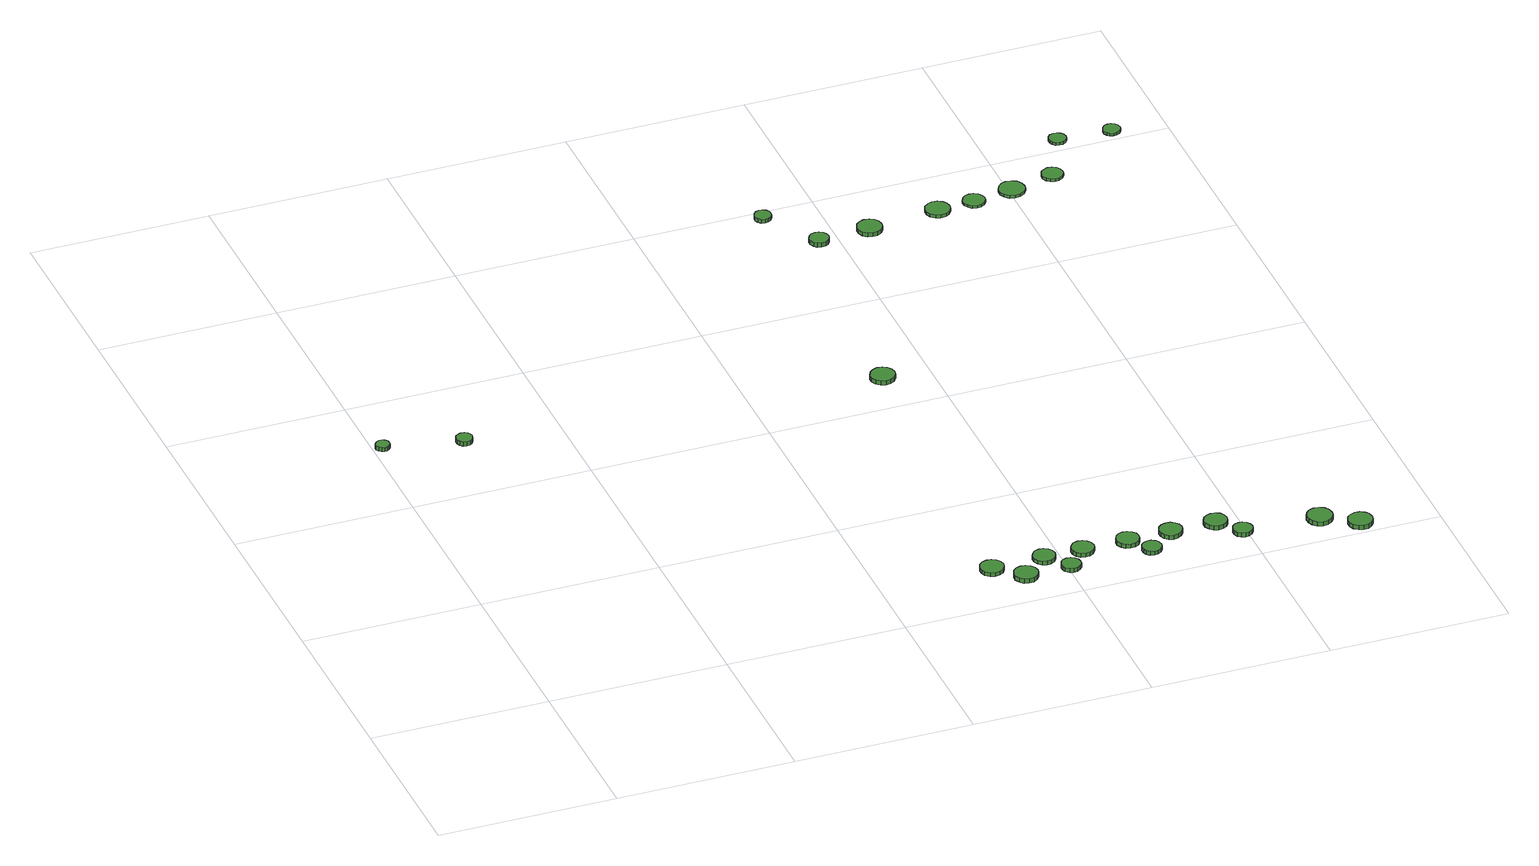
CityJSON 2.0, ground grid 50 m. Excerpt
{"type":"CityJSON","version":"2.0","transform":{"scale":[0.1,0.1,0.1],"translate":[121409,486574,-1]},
"CityObjects":{
"tree1":{"type":"SolitaryVegetationObject","attributes":{"function":"something"},"geometry":[{"type":"MultiSurface","lod":"1","boundaries":[[[0,1,2,3,4,5,6,7,8,9,10,11,12,13,14]],[[15,16,17,18,19,20,21,22,23,24,25,26,27,28,29]],[[0,29,28,1]],[[1,28,27,2]],[[2,27,26,3]],[[3,26,25,4]],[[4,25,24,5]],[[5,24,23,6]],[[6,23,22,7]],[[7,22,21,8]],[[8,21,20,9]],[[9,20,19,10]],[[10,19,18,11]],[[11,18,17,12]],[[12,17,16,13]],[[13,16,15,14]],[[14,15,29,0]]]}]},
"tree2":{"type":"SolitaryVegetationObject","attributes":{"function":"something"},"geometry":[{"type":"MultiSurface","lod":"1","boundaries":[[[30,31,32,33,34,35,36,37,38,39,40,41,42,43,44]],[[45,46,47,48,49,50,51,52,53,54,55,56,57,58,59]],[[30,59,58,31]],[[31,58,57,32]],[[32,57,56,33]],[[33,56,55,34]],[[34,55,54,35]],[[35,54,53,36]],[[36,53,52,37]],[[37,52,51,38]],[[38,51,50,39]],[[39,50,49,40]],[[40,49,48,41]],[[41,48,47,42]],[[42,47,46,43]],[[43,46,45,44]],[[44,45,59,30]]]}]},
"tree3":{"type":"SolitaryVegetationObject","attributes":{"function":"something"},"geometry":[{"type":"MultiSurface","lod":"1","boundaries":[[[60,61,62,63,64,65,66,67,68,69,70,71,72,73,74]],[[75,76,77,78,79,80,81,82,83,84,85,86,87,88,89]],[[60,89,88,61]],[[61,88,87,62]],[[62,87,86,63]],[[63,86,85,64]],[[64,85,84,65]],[[65,84,83,66]],[[66,83,82,67]],[[67,82,81,68]],[[68,81,80,69]],[[69,80,79,70]],[[70,79,78,71]],[[71,78,77,72]],[[72,77,76,73]],[[73,76,75,74]],[[74,75,89,60]]]}]},
"tree4":{"type":"SolitaryVegetationObject","attributes":{"function":"something"},"geometry":[{"type":"MultiSurface","lod":"1","boundaries":[[[90,91,92,93,94,95,96,97,98,99,100,101,102,103,104]],[[105,106,107,108,109,110,111,112,113,114,115,116,117,118,119]],[[90,119,118,91]],[[91,118,117,92]],[[92,117,116,93]],[[93,116,115,94]],[[94,115,114,95]],[[95,114,113,96]],[[96,113,112,97]],[[97,112,111,98]],[[98,111,110,99]],[[99,110,109,100]],[[100,109,108,101]],[[101,108,107,102]],[[102,107,106,103]],[[103,106,105,104]],[[104,105,119,90]]]}]},
"tree5":{"type":"SolitaryVegetationObject","attributes":{"function":"something"},"geometry":[{"type":"MultiSurface","lod":"1","boundaries":[[[120,121,122,123,124,125,126,127,128,129,130,131,132,133,134]],[[135,136,137,138,139,140,141,142,143,144,145,146,147,148,149]],[[120,149,148,121]],[[121,148,147,122]],[[122,147,146,123]],[[123,146,145,124]],[[124,145,144,125]],[[125,144,143,126]],[[126,143,142,127]],[[127,142,141,128]],[[128,141,140,129]],[[129,140,139,130]],[[130,139,138,131]],[[131,138,137,132]],[[132,137,136,133]],[[133,136,135,134]],[[134,135,149,120]]]}]},
"tree6":{"type":"SolitaryVegetationObject","attributes":{"function":"something"},"geometry":[{"type":"MultiSurface","lod":"1","boundaries":[[[150,151,152,153,154,155,156,157,158,159,160,161,162,163,164]],[[165,166,167,168,169,170,171,172,173,174,175,176,177,178,179]],[[150,179,178,151]],[[151,178,177,152]],[[152,177,176,153]],[[153,176,175,154]],[[154,175,174,155]],[[155,174,173,156]],[[156,173,172,157]],[[157,172,171,158]],[[158,171,170,159]],[[159,170,169,160]],[[160,169,168,161]],[[161,168,167,162]],[[162,167,166,163]],[[163,166,165,164]],[[164,165,179,150]]]}]},
"tree7":{"type":"SolitaryVegetationObject","attributes":{"function":"something"},"geometry":[{"type":"MultiSurface","lod":"1","boundaries":[[[180,181,182,183,184,185,186,187,188,189,190,191,192,193,194]],[[195,196,197,198,199,200,201,202,203,204,205,206,207,208,209]],[[180,209,208,181]],[[181,208,207,182]],[[182,207,206,183]],[[183,206,205,184]],[[184,205,204,185]],[[185,204,203,186]],[[186,203,202,187]],[[187,202,201,188]],[[188,201,200,189]],[[189,200,199,190]],[[190,199,198,191]],[[191,198,197,192]],[[192,197,196,193]],[[193,196,195,194]],[[194,195,209,180]]]}]},
"tree8":{"type":"SolitaryVegetationObject","attributes":{"function":"something"},"geometry":[{"type":"MultiSurface","lod":"1","boundaries":[[[210,211,212,213,214,215,216,217,218,219,220,221,222,223,224]],[[225,226,227,228,229,230,231,232,233,234,235,236,237,238,239]],[[210,239,238,211]],[[211,238,237,212]],[[212,237,236,213]],[[213,236,235,214]],[[214,235,234,215]],[[215,234,233,216]],[[216,233,232,217]],[[217,232,231,218]],[[218,231,230,219]],[[219,230,229,220]],[[220,229,228,221]],[[221,228,227,222]],[[222,227,226,223]],[[223,226,225,224]],[[224,225,239,210]]]}]},
"tree9":{"type":"SolitaryVegetationObject","attributes":{"function":"something"},"geometry":[{"type":"MultiSurface","lod":"1","boundaries":[[[240,241,242,243,244,245,246,247,248,249,250,251,252,253,254]],[[255,256,257,258,259,260,261,262,263,264,265,266,267,268,269]],[[240,269,268,241]],[[241,268,267,242]],[[242,267,266,243]],[[243,266,265,244]],[[244,265,264,245]],[[245,264,263,246]],[[246,263,262,247]],[[247,262,261,248]],[[248,261,260,249]],[[249,260,259,250]],[[250,259,258,251]],[[251,258,257,252]],[[252,257,256,253]],[[253,256,255,254]],[[254,255,269,240]]]}]},
"tree10":{"type":"SolitaryVegetationObject","attributes":{"function":"something"},"geometry":[{"type":"MultiSurface","lod":"1","boundaries":[[[270,271,272,273,274,275,276,277,278,279,280,281,282,283,284]],[[285,286,287,288,289,290,291,292,293,294,295,296,297,298,299]],[[270,299,298,271]],[[271,298,297,272]],[[272,297,296,273]],[[273,296,295,274]],[[274,295,294,275]],[[275,294,293,276]],[[276,293,292,277]],[[277,292,291,278]],[[278,291,290,279]],[[279,290,289,280]],[[280,289,288,281]],[[281,288,287,282]],[[282,287,286,283]],[[283,286,285,284]],[[284,285,299,270]]]}]},
"tree11":{"type":"SolitaryVegetationObject","attributes":{"function":"something"},"geometry":[{"type":"MultiSurface","lod":"1","boundaries":[[[300,301,302,303,304,305,306,307,308,309,310,311,312,313,314]],[[315,316,317,318,319,320,321,322,323,324,325,326,327,328,329]],[[300,329,328,301]],[[301,328,327,302]],[[302,327,326,303]],[[303,326,325,304]],[[304,325,324,305]],[[305,324,323,306]],[[306,323,322,307]],[[307,322,321,308]],[[308,321,320,309]],[[309,320,319,310]],[[310,319,318,311]],[[311,318,317,312]],[[312,317,316,313]],[[313,316,315,314]],[[314,315,329,300]]]}]},
"tree12":{"type":"SolitaryVegetationObject","attributes":{"function":"something"},"geometry":[{"type":"MultiSurface","lod":"1","boundaries":[[[330,331,332,333,334,335,336,337,338,339,340,341,342,343,344]],[[345,346,347,348,349,350,351,352,353,354,355,356,357,358,359]],[[330,359,358,331]],[[331,358,357,332]],[[332,357,356,333]],[[333,356,355,334]],[[334,355,354,335]],[[335,354,353,336]],[[336,353,352,337]],[[337,352,351,338]],[[338,351,350,339]],[[339,350,349,340]],[[340,349,348,341]],[[341,348,347,342]],[[342,347,346,343]],[[343,346,345,344]],[[344,345,359,330]]]}]},
"tree13":{"type":"SolitaryVegetationObject","attributes":{"function":"something"},"geometry":[{"type":"MultiSurface","lod":"1","boundaries":[[[360,361,362,363,364,365,366,367,368,369,370,371,372,373,374]],[[375,376,377,378,379,380,381,382,383,384,385,386,387,388,389]],[[360,389,388,361]],[[361,388,387,362]],[[362,387,386,363]],[[363,386,385,364]],[[364,385,384,365]],[[365,384,383,366]],[[366,383,382,367]],[[367,382,381,368]],[[368,381,380,369]],[[369,380,379,370]],[[370,379,378,371]],[[371,378,377,372]],[[372,377,376,373]],[[373,376,375,374]],[[374,375,389,360]]]}]},
"tree14":{"type":"SolitaryVegetationObject","attributes":{"function":"something"},"geometry":[{"type":"MultiSurface","lod":"1","boundaries":[[[390,391,392,393,394,395,396,397,398,399,400,401,402,403,404]],[[405,406,407,408,409,410,411,412,413,414,415,416,417,418,419]],[[390,419,418,391]],[[391,418,417,392]],[[392,417,416,393]],[[393,416,415,394]],[[394,415,414,395]],[[395,414,413,396]],[[396,413,412,397]],[[397,412,411,398]],[[398,411,410,399]],[[399,410,409,400]],[[400,409,408,401]],[[401,408,407,402]],[[402,407,406,403]],[[403,406,405,404]],[[404,405,419,390]]]}]},
"tree15":{"type":"SolitaryVegetationObject","attributes":{"function":"something"},"geometry":[{"type":"MultiSurface","lod":"1","boundaries":[[[420,421,422,423,424,425,426,427,428,429,430,431,432,433,434]],[[435,436,437,438,439,440,441,442,443,444,445,446,447,448,449]],[[420,449,448,421]],[[421,448,447,422]],[[422,447,446,423]],[[423,446,445,424]],[[424,445,444,425]],[[425,444,443,426]],[[426,443,442,427]],[[427,442,441,428]],[[428,441,440,429]],[[429,440,439,430]],[[430,439,438,431]],[[431,438,437,432]],[[432,437,436,433]],[[433,436,435,434]],[[434,435,449,420]]]}]},
"tree16":{"type":"SolitaryVegetationObject","attributes":{"function":"something"},"geometry":[{"type":"MultiSurface","lod":"1","boundaries":[[[450,451,452,453,454,455,456,457,458,459,460,461,462,463,464]],[[465,466,467,468,469,470,471,472,473,474,475,476,477,478,479]],[[450,479,478,451]],[[451,478,477,452]],[[452,477,476,453]],[[453,476,475,454]],[[454,475,474,455]],[[455,474,473,456]],[[456,473,472,457]],[[457,472,471,458]],[[458,471,470,459]],[[459,470,469,460]],[[460,469,468,461]],[[461,468,467,462]],[[462,467,466,463]],[[463,466,465,464]],[[464,465,479,450]]]}]},
"tree17":{"type":"SolitaryVegetationObject","attributes":{"function":"something"},"geometry":[{"type":"MultiSurface","lod":"1","boundaries":[[[480,481,482,483,484,485,486,487,488,489,490,491,492,493,494]],[[495,496,497,498,499,500,501,502,503,504,505,506,507,508,509]],[[480,509,508,481]],[[481,508,507,482]],[[482,507,506,483]],[[483,506,505,484]],[[484,505,504,485]],[[485,504,503,486]],[[486,503,502,487]],[[487,502,501,488]],[[488,501,500,489]],[[489,500,499,490]],[[490,499,498,491]],[[491,498,497,492]],[[492,497,496,493]],[[493,496,495,494]],[[494,495,509,480]]]}]},
"tree18":{"type":"SolitaryVegetationObject","attributes":{"function":"something"},"geometry":[{"type":"MultiSurface","lod":"1","boundaries":[[[510,511,512,513,514,515,516,517,518,519,520,521,522,523,524]],[[525,526,527,528,529,530,531,532,533,534,535,536,537,538,539]],[[510,539,538,511]],[[511,538,537,512]],[[512,537,536,513]],[[513,536,535,514]],[[514,535,534,515]],[[515,534,533,516]],[[516,533,532,517]],[[517,532,531,518]],[[518,531,530,519]],[[519,530,529,520]],[[520,529,528,521]],[[521,528,527,522]],[[522,527,526,523]],[[523,526,525,524]],[[524,525,539,510]]]}]},
"tree19":{"type":"SolitaryVegetationObject","attributes":{"function":"something"},"geometry":[{"type":"MultiSurface","lod":"1","boundaries":[[[540,541,542,543,544,545,546,547,548,549,550,551,552,553,554]],[[555,556,557,558,559,560,561,562,563,564,565,566,567,568,569]],[[540,569,568,541]],[[541,568,567,542]],[[542,567,566,543]],[[543,566,565,544]],[[544,565,564,545]],[[545,564,563,546]],[[546,563,562,547]],[[547,562,561,548]],[[548,561,560,549]],[[549,560,559,550]],[[550,559,558,551]],[[551,558,557,552]],[[552,557,556,553]],[[553,556,555,554]],[[554,555,569,540]]]}]},
"tree20":{"type":"SolitaryVegetationObject","attributes":{"function":"something"},"geometry":[{"type":"MultiSurface","lod":"1","boundaries":[[[570,571,572,573,574,575,576,577,578,579,580,581,582,583,584]],[[585,586,587,588,589,590,591,592,593,594,595,596,597,598,599]],[[570,599,598,571]],[[571,598,597,572]],[[572,597,596,573]],[[573,596,595,574]],[[574,595,594,575]],[[575,594,593,576]],[[576,593,592,577]],[[577,592,591,578]],[[578,591,590,579]],[[579,590,589,580]],[[580,589,588,581]],[[581,588,587,582]],[[582,587,586,583]],[[583,586,585,584]],[[584,585,599,570]]]}]},
"tree21":{"type":"SolitaryVegetationObject","attributes":{"function":"something"},"geometry":[{"type":"MultiSurface","lod":"1","boundaries":[[[600,601,602,603,604,605,606,607,608,609,610,611,612,613,614]],[[615,616,617,618,619,620,621,622,623,624,625,626,627,628,629]],[[600,629,628,601]],[[601,628,627,602]],[[602,627,626,603]],[[603,626,625,604]],[[604,625,624,605]],[[605,624,623,606]],[[606,623,622,607]],[[607,622,621,608]],[[608,621,620,609]],[[609,620,619,610]],[[610,619,618,611]],[[611,618,617,612]],[[612,617,616,613]],[[613,616,615,614]],[[614,615,629,600]]]}]},
"tree22":{"type":"SolitaryVegetationObject","attributes":{"function":"something"},"geometry":[{"type":"MultiSurface","lod":"1","boundaries":[[[630,631,632,633,634,635,636,637,638,639,640,641,642,643,644]],[[645,646,647,648,649,650,651,652,653,654,655,656,657,658,659]],[[630,659,658,631]],[[631,658,657,632]],[[632,657,656,633]],[[633,656,655,634]],[[634,655,654,635]],[[635,654,653,636]],[[636,653,652,637]],[[637,652,651,638]],[[638,651,650,639]],[[639,650,649,640]],[[640,649,648,641]],[[641,648,647,642]],[[642,647,646,643]],[[643,646,645,644]],[[644,645,659,630]]]}]},
"tree23":{"type":"SolitaryVegetationObject","attributes":{"function":"something"},"geometry":[{"type":"MultiSurface","lod":"1","boundaries":[[[660,661,662,663,664,665,666,667,668,669,670,671,672,673,674]],[[675,676,677,678,679,680,681,682,683,684,685,686,687,688,689]],[[660,689,688,661]],[[661,688,687,662]],[[662,687,686,663]],[[663,686,685,664]],[[664,685,684,665]],[[665,684,683,666]],[[666,683,682,667]],[[667,682,681,668]],[[668,681,680,669]],[[669,680,679,670]],[[670,679,678,671]],[[671,678,677,672]],[[672,677,676,673]],[[673,676,675,674]],[[674,675,689,660]]]}]},
"tree24":{"type":"SolitaryVegetationObject","attributes":{"function":"something"},"geometry":[{"type":"MultiSurface","lod":"1","boundaries":[[[690,691,692,693,694,695,696,697,698,699,700,701,702,703,704]],[[705,706,707,708,709,710,711,712,713,714,715,716,717,718,719]],[[690,719,718,691]],[[691,718,717,692]],[[692,717,716,693]],[[693,716,715,694]],[[694,715,714,695]],[[695,714,713,696]],[[696,713,712,697]],[[697,712,711,698]],[[698,711,710,699]],[[699,710,709,700]],[[700,709,708,701]],[[701,708,707,702]],[[702,707,706,703]],[[703,706,705,704]],[[704,705,719,690]]]}]}
},
"vertices":[
[41,1278,31],[40,1286,31],[35,1293,31],[28,1297,31],[20,1297,31],[13,1295,31],[7,1290,31],[3,1282,31],[3,1274,31],[7,1267,31],[13,1262,31],[20,1259,31],[28,1260,31],[35,1264,31],[40,1271,31],[40,1271,19],[35,1264,19],[28,1260,19],[20,1259,19],[13,1262,19],[7,1267,19],[3,1274,19],[3,1282,19],[7,1290,19],[13,1295,19],[20,1297,19],[28,1297,19],[35,1293,19],[40,1286,19],[41,1278,19],
[259,1240,25],[257,1250,25],[252,1257,25],[244,1262,25],[234,1263,25],[225,1260,25],[218,1254,25],[214,1245,25],[214,1235,25],[218,1227,25],[225,1220,25],[234,1217,25],[244,1218,25],[252,1223,25],[257,1231,25],[257,1231,12],[252,1223,12],[244,1218,12],[234,1217,12],[225,1220,12],[218,1227,12],[214,1235,12],[214,1245,12],[218,1254,12],[225,1260,12],[234,1263,12],[244,1262,12],[252,1257,12],[257,1250,12],[259,1240,12],
[1343,177,19],[1340,191,19],[1332,202,19],[1320,209,19],[1307,210,19],[1294,206,19],[1283,197,19],[1278,184,19],[1278,170,19],[1283,158,19],[1294,148,19],[1307,144,19],[1320,146,19],[1332,152,19],[1340,164,19],[1340,164,8],[1332,152,8],[1320,146,8],[1307,144,8],[1294,148,8],[1283,158,8],[1278,170,8],[1278,184,8],[1283,197,8],[1294,206,8],[1307,210,8],[1320,209,8],[1332,202,8],[1340,191,8],[1343,177,8],
[1415,114,22],[1412,128,22],[1404,139,22],[1392,146,22],[1378,147,22],[1365,143,22],[1355,134,22],[1349,121,22],[1349,107,22],[1355,95,22],[1365,85,22],[1378,81,22],[1392,83,22],[1404,90,22],[1412,101,22],[1412,101,9],[1404,90,9],[1392,83,9],[1378,81,9],[1365,85,9],[1355,95,9],[1349,107,9],[1349,121,9],[1355,134,9],[1365,143,9],[1378,147,9],[1392,146,9],[1404,139,9],[1412,128,9],[1415,114,9],
[1487,177,21],[1484,190,21],[1477,200,21],[1465,207,21],[1453,208,21],[1440,204,21],[1431,195,21],[1426,184,21],[1426,171,21],[1431,159,21],[1440,150,21],[1453,146,21],[1465,148,21],[1477,154,21],[1484,165,21],[1484,165,9],[1477,154,9],[1465,148,9],[1453,146,9],[1440,150,9],[1431,159,9],[1426,171,9],[1426,184,9],[1431,195,9],[1440,204,9],[1453,208,9],[1465,207,9],[1477,200,9],[1484,190,9],[1487,177,9],
[1534,112,23],[1532,123,23],[1525,132,23],[1516,138,23],[1504,139,23],[1494,136,23],[1485,128,23],[1481,118,23],[1481,107,23],[1485,96,23],[1494,89,23],[1504,85,23],[1516,86,23],[1525,92,23],[1532,101,23],[1532,101,11],[1525,92,11],[1516,86,11],[1504,85,11],[1494,89,11],[1485,96,11],[1481,107,11],[1481,118,11],[1485,128,11],[1494,136,11],[1504,139,11],[1516,138,11],[1525,132,11],[1532,123,11],[1534,112,11],
[1596,176,21],[1593,189,21],[1585,200,21],[1574,207,21],[1561,208,21],[1548,204,21],[1539,195,21],[1533,183,21],[1533,170,21],[1539,158,21],[1548,149,21],[1561,145,21],[1574,146,21],[1585,153,21],[1593,164,21],[1593,164,9],[1585,153,9],[1574,146,9],[1561,145,9],[1548,149,9],[1539,158,9],[1533,170,9],[1533,183,9],[1539,195,9],[1548,204,9],[1561,208,9],[1574,207,9],[1585,200,9],[1593,189,9],[1596,176,9],
[1404,1139,22],[1401,1153,22],[1393,1164,22],[1381,1171,22],[1367,1173,22],[1353,1168,22],[1343,1159,22],[1337,1146,22],[1337,1132,22],[1343,1119,22],[1353,1110,22],[1367,1105,22],[1381,1107,22],[1393,1114,22],[1401,1125,22],[1401,1125,9],[1393,1114,9],[1381,1107,9],[1367,1105,9],[1353,1110,9],[1343,1119,9],[1337,1132,9],[1337,1146,9],[1343,1159,9],[1353,1168,9],[1367,1173,9],[1381,1171,9],[1393,1164,9],[1401,1153,9],[1404,1139,9],
[1721,176,21],[1719,189,21],[1711,199,21],[1699,206,21],[1686,207,21],[1674,203,21],[1664,194,21],[1658,182,21],[1658,169,21],[1664,157,21],[1674,148,21],[1686,144,21],[1699,145,21],[1711,152,21],[1719,163,21],[1719,163,9],[1711,152,9],[1699,145,9],[1686,144,9],[1674,148,9],[1664,157,9],[1658,169,9],[1658,182,9],[1664,194,9],[1674,203,9],[1686,207,9],[1699,206,9],[1711,199,9],[1719,189,9],[1721,176,9],
[1761,113,24],[1759,124,24],[1752,133,24],[1742,139,24],[1731,140,24],[1720,136,24],[1712,129,24],[1708,119,24],[1708,107,24],[1712,97,24],[1720,89,24],[1731,86,24],[1742,87,24],[1752,93,24],[1759,102,24],[1759,102,12],[1752,93,12],[1742,87,12],[1731,86,12],[1720,89,12],[1712,97,12],[1708,107,12],[1708,119,12],[1712,129,12],[1720,136,12],[1731,140,12],[1742,139,12],[1752,133,12],[1759,124,12],[1761,113,12],
[1842,175,22],[1839,188,22],[1831,198,22],[1820,205,22],[1807,206,22],[1794,202,22],[1784,193,22],[1779,181,22],[1779,168,22],[1784,156,22],[1794,147,22],[1807,143,22],[1820,145,22],[1831,151,22],[1839,162,22],[1839,162,9],[1831,151,9],[1820,145,9],[1807,143,9],[1794,147,9],[1784,156,9],[1779,168,9],[1779,181,9],[1784,193,9],[1794,202,9],[1807,206,9],[1820,205,9],[1831,198,9],[1839,188,9],[1842,175,9],
[1372,1967,22],[1371,1976,22],[1365,1984,22],[1357,1989,22],[1347,1990,22],[1338,1987,22],[1331,1981,22],[1327,1972,22],[1327,1962,22],[1331,1954,22],[1338,1947,22],[1347,1944,22],[1357,1945,22],[1365,1950,22],[1371,1958,22],[1371,1958,10],[1365,1950,10],[1357,1945,10],[1347,1944,10],[1338,1947,10],[1331,1954,10],[1327,1962,10],[1327,1972,10],[1331,1981,10],[1338,1987,10],[1347,1990,10],[1357,1989,10],[1365,1984,10],[1371,1976,10],[1372,1967,10],
[1967,174,23],[1964,187,23],[1957,198,23],[1945,204,23],[1932,205,23],[1920,201,23],[1910,193,23],[1904,181,23],[1904,167,23],[1910,155,23],[1920,146,23],[1932,142,23],[1945,144,23],[1957,150,23],[1964,161,23],[1964,161,10],[1957,150,10],[1945,144,10],[1932,142,10],[1920,146,10],[1910,155,10],[1904,167,10],[1904,181,10],[1910,193,10],[1920,201,10],[1932,205,10],[1945,204,10],[1957,198,10],[1964,187,10],[1967,174,10],
[1474,1807,25],[1471,1818,25],[1465,1827,25],[1455,1833,25],[1444,1834,25],[1433,1831,25],[1425,1823,25],[1420,1813,25],[1420,1802,25],[1425,1791,25],[1433,1784,25],[1444,1780,25],[1455,1782,25],[1465,1787,25],[1471,1796,25],[1471,1796,12],[1465,1787,12],[1455,1782,12],[1444,1780,12],[1433,1784,12],[1425,1791,12],[1420,1802,12],[1420,1813,12],[1425,1823,12],[1433,1831,12],[1444,1834,12],[1455,1833,12],[1465,1827,12],[1471,1818,12],[1474,1807,12],
[2015,110,24],[2012,121,24],[2006,130,24],[1996,136,24],[1985,137,24],[1974,134,24],[1965,126,24],[1961,116,24],[1961,105,24],[1965,94,24],[1974,87,24],[1985,83,24],[1996,84,24],[2006,90,24],[2012,99,24],[2012,99,12],[2006,90,12],[1996,84,12],[1985,83,12],[1974,87,12],[1965,94,12],[1961,105,12],[1961,116,12],[1965,126,12],[1974,134,12],[1985,137,12],[1996,136,12],[2006,130,12],[2012,121,12],[2015,110,12],
[1627,1821,19],[1624,1835,19],[1616,1846,19],[1604,1853,19],[1589,1855,19],[1576,1850,19],[1565,1841,19],[1560,1828,19],[1560,1814,19],[1565,1801,19],[1576,1791,19],[1589,1787,19],[1604,1788,19],[1616,1795,19],[1624,1807,19],[1624,1807,7],[1616,1795,7],[1604,1788,7],[1589,1787,7],[1576,1791,7],[1565,1801,7],[1560,1814,7],[1560,1828,7],[1565,1841,7],[1576,1850,7],[1589,1855,7],[1604,1853,7],[1616,1846,7],[1624,1835,7],[1627,1821,7],
[2232,95,25],[2229,110,25],[2221,122,25],[2208,129,25],[2193,131,25],[2179,126,25],[2169,116,25],[2163,103,25],[2163,88,25],[2169,75,25],[2179,65,25],[2193,60,25],[2208,62,25],[2221,69,25],[2229,81,25],[2229,81,12],[2221,69,12],[2208,62,12],[2193,60,12],[2179,65,12],[2169,75,12],[2163,88,12],[2163,103,12],[2169,116,12],[2179,126,12],[2193,131,12],[2208,129,12],[2221,122,12],[2229,110,12],[2232,95,12],
[2323,38,26],[2320,52,26],[2312,63,26],[2300,70,26],[2286,71,26],[2273,67,26],[2262,58,26],[2257,45,26],[2257,31,26],[2262,18,26],[2273,9,26],[2286,5,26],[2300,6,26],[2312,13,26],[2320,24,26],[2320,24,13],[2312,13,13],[2300,6,13],[2286,5,13],[2273,9,13],[2262,18,13],[2257,31,13],[2257,45,13],[2262,58,13],[2273,67,13],[2286,71,13],[2300,70,13],[2312,63,13],[2320,52,13],[2323,38,13],
[1826,1842,16],[1823,1856,16],[1815,1867,16],[1803,1874,16],[1788,1876,16],[1775,1871,16],[1764,1862,16],[1759,1849,16],[1759,1835,16],[1764,1822,16],[1775,1812,16],[1788,1808,16],[1803,1809,16],[1815,1816,16],[1823,1828,16],[1823,1828,7],[1815,1816,7],[1803,1809,7],[1788,1808,7],[1775,1812,7],[1764,1822,7],[1759,1835,7],[1759,1849,7],[1764,1862,7],[1775,1871,7],[1788,1876,7],[1803,1874,7],[1815,1867,7],[1823,1856,7],[1826,1842,7],
[1927,1849,14],[1924,1861,14],[1917,1871,14],[1906,1878,14],[1893,1879,14],[1881,1875,14],[1872,1867,14],[1866,1855,14],[1866,1842,14],[1872,1831,14],[1881,1822,14],[1893,1818,14],[1906,1820,14],[1917,1826,14],[1924,1836,14],[1924,1836,7],[1917,1826,7],[1906,1820,7],[1893,1818,7],[1881,1822,7],[1872,1831,7],[1866,1842,7],[1866,1855,7],[1872,1867,7],[1881,1875,7],[1893,1879,7],[1906,1878,7],[1917,1871,7],[1924,1861,7],[1927,1849,7],
[2044,1864,15],[2041,1878,15],[2032,1891,15],[2019,1898,15],[2004,1900,15],[1990,1895,15],[1979,1885,15],[1973,1871,15],[1973,1856,15],[1979,1842,15],[1990,1832,15],[2004,1827,15],[2019,1829,15],[2032,1837,15],[2041,1849,15],[2041,1849,7],[2032,1837,7],[2019,1829,7],[2004,1827,7],[1990,1832,7],[1979,1842,7],[1973,1856,7],[1973,1871,7],[1979,1885,7],[1990,1895,7],[2004,1900,7],[2019,1898,7],[2032,1891,7],[2041,1878,7],[2044,1864,7],
[2162,1894,15],[2160,1906,15],[2152,1916,15],[2142,1922,15],[2130,1923,15],[2118,1919,15],[2109,1911,15],[2104,1900,15],[2104,1888,15],[2109,1877,15],[2118,1869,15],[2130,1865,15],[2142,1866,15],[2152,1872,15],[2160,1882,15],[2160,1882,7],[2152,1872,7],[2142,1866,7],[2130,1865,7],[2118,1869,7],[2109,1877,7],[2104,1888,7],[2104,1900,7],[2109,1911,7],[2118,1919,7],[2130,1923,7],[2142,1922,7],[2152,1916,7],[2160,1906,7],[2162,1894,7],
[2230,2048,15],[2228,2058,15],[2222,2066,15],[2213,2071,15],[2203,2072,15],[2193,2069,15],[2186,2062,15],[2182,2053,15],[2182,2043,15],[2186,2034,15],[2193,2027,15],[2203,2024,15],[2213,2025,15],[2222,2030,15],[2228,2038,15],[2228,2038,7],[2222,2030,7],[2213,2025,7],[2203,2024,7],[2193,2027,7],[2186,2034,7],[2182,2043,7],[2182,2053,7],[2186,2062,7],[2193,2069,7],[2203,2072,7],[2213,2071,7],[2222,2066,7],[2228,2058,7],[2230,2048,7],
[2378,2039,15],[2376,2049,15],[2370,2057,15],[2361,2062,15],[2351,2063,15],[2342,2060,15],[2335,2053,15],[2331,2044,15],[2331,2034,15],[2335,2025,15],[2342,2019,15],[2351,2016,15],[2361,2017,15],[2370,2022,15],[2376,2030,15],[2376,2030,7],[2370,2022,7],[2361,2017,7],[2351,2016,7],[2342,2019,7],[2335,2025,7],[2331,2034,7],[2331,2044,7],[2335,2053,7],[2342,2060,7],[2351,2063,7],[2361,2062,7],[2370,2057,7],[2376,2049,7],[2378,2039,7]
]}
